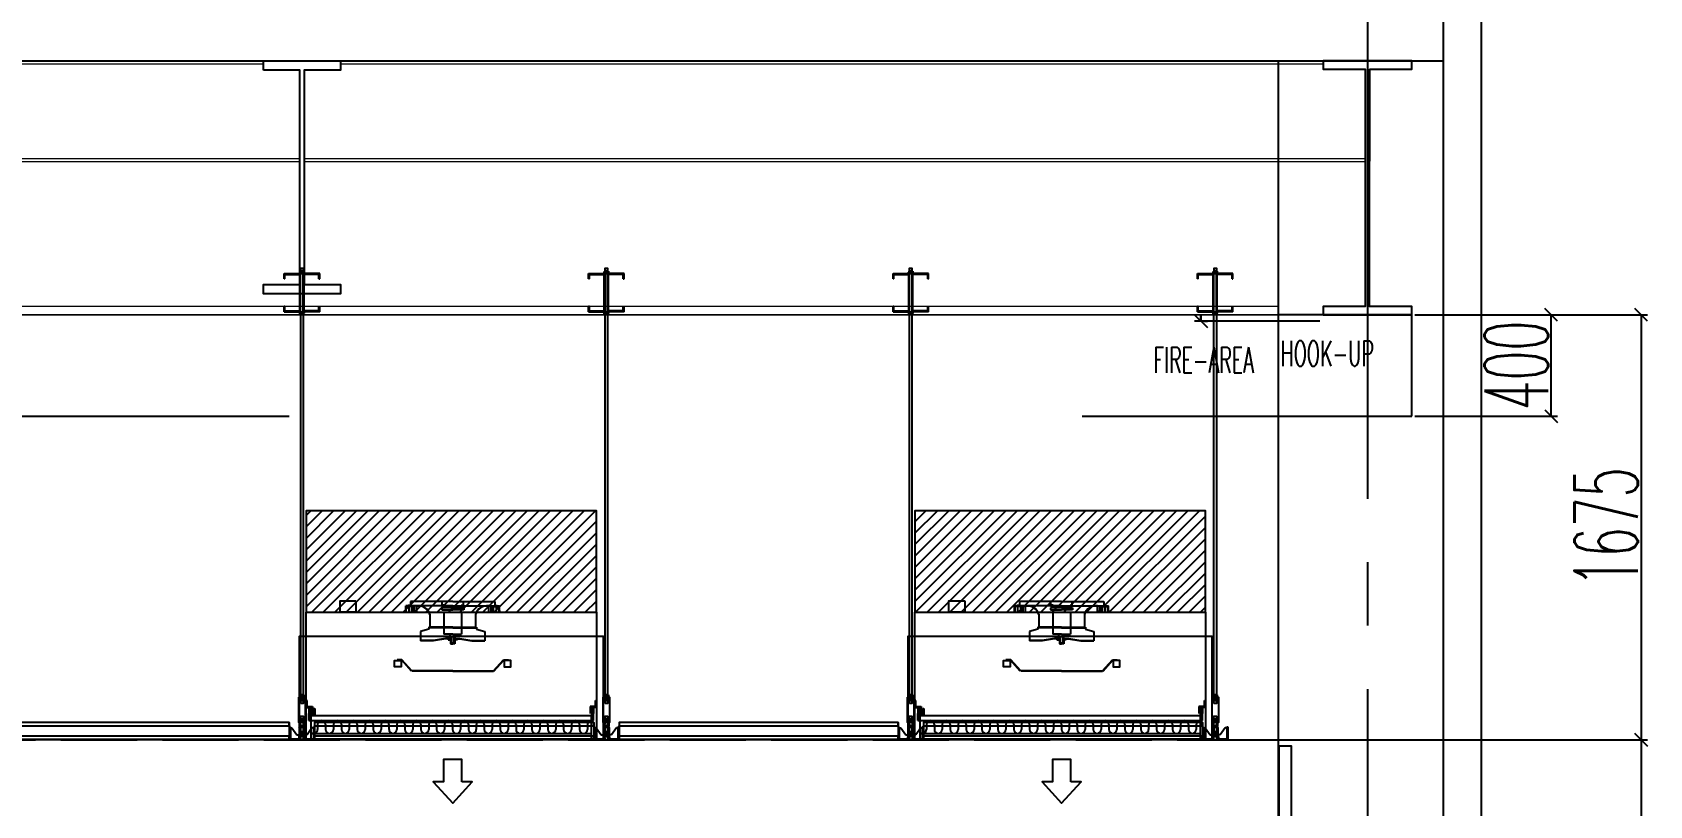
# Model space of a CAD drawing. Extents: x -18489 to 195597, y -1599 to 112111.
# Drawn here: x 22994 to 23631, y 27060 to 27365 of the extents above; entities that cross this region are included whole.
import ezdxf
from ezdxf.enums import TextEntityAlignment as Align
from ezdxf.xclip import XClip

# ---------------------------------------------------------------- set-up
doc = ezdxf.new("R2010")
doc.units = 0
doc.header["$LTSCALE"] = 100
doc.header["$XCLIPFRAME"] = 2
for name, pattern in [('188K-SM-07-F10-MECH-CR PIPE-Y2257103$0$AP7P1-SM-08-FNN-300-ARCH-A(6.5)-Y2242201$0$AP6B-SM-08-FNN-300-1.5-ARCH(管橋)-Y2221203$0$14P7-Xfa-Sec-D$0$HIDDEN2', [0.1875, 0.125, -0.0625]), ('188K-SM-07-F10-MECH-CR PIPE-Y2257103$0$X-S-FAB_SL ALL$0$COL-CEN-LIN', [3.25, 2.5, -0.25, 0.25, -0.25]), ('188K-SM-07-F10-MECH-CR PIPE-Y2257103$0$X-S-FAB_SL ALL$0$HIDDEN', [0.4, 0.3, -0.1]), ('188K-SM-07-F10-MECH-CR PIPE-Y2257103$0$X-S-FAB_SL ALL$0$Wipeout_Contour', [1, 0, -1])]:
    doc.linetypes.add(name, pattern=pattern)
for name, color, linetype in [('188K-SM-07-F10-MECH-CR PIPE-Y2257103$0$0-dim', 7, 'Continuous'), ('188K-SM-07-F10-MECH-CR PIPE-Y2257103$0$0-FFU', 150, 'Continuous'), ('188K-SM-07-F10-MECH-CR PIPE-Y2257103$0$0-FIRE', 1, 'Continuous'), ('188K-SM-07-F10-MECH-CR PIPE-Y2257103$0$AP7P1-SM-08-FNN-300-ARCH-A(6.5)-Y2242201$0$AP6B-SM-07-F45-ARCH-CBracing-Y2221203$0$AP6B-SM-08-FNN-320-8-ARCH-Y2221203$0$K-0-Ceil-Hand', 2, 'Continuous'), ('188K-SM-07-F10-MECH-CR PIPE-Y2257103$0$AP7P1-SM-08-FNN-300-ARCH-A(6.5)-Y2242201$0$AP6B-SM-07-F45-ARCH-CBracing-Y2221203$0$AP6B-SM-08-FNN-320-8-ARCH-Y2221203$0$K-A-SEC-150x65x20', 3, 'Continuous'), ('188K-SM-07-F10-MECH-CR PIPE-Y2257103$0$AP7P1-SM-08-FNN-300-ARCH-A(6.5)-Y2242201$0$K-0-Ceiling Grid', 1, 'Continuous'), ('188K-SM-07-F10-MECH-CR PIPE-Y2257103$0$H-TXT', 7, 'Continuous'), ('188K-SM-07-F10-MECH-CR PIPE-Y2257103$0$K-RF', 1, 'Continuous'), ('188K-SM-07-F10-MECH-CR PIPE-Y2257103$0$X-S-FAB_SL ALL$0$ASP_1', 1, 'Continuous'), ('188K-SM-07-F10-MECH-CR PIPE-Y2257103$0$X-S-FAB_SL ALL$0$ASP_3', 3, 'Continuous'), ('188K-SM-07-F10-MECH-CR PIPE-Y2257103$0$X-S-FAB_SL ALL$0$ASP_8', 8, 'Continuous'), ('188K-SM-07-F10-MECH-CR PIPE-Y2257103$0$X-S-FAB_SL ALL$0$BEAM-S', 2, 'Continuous'), ('188K-SM-07-F10-MECH-CR PIPE-Y2257103$0$X-S-FAB_SL ALL$0$CCL', 15, '188K-SM-07-F10-MECH-CR PIPE-Y2257103$0$X-S-FAB_SL ALL$0$COL-CEN-LIN'), ('188K-SM-07-F10-MECH-CR PIPE-Y2257103$0$X-S-FAB_SL ALL$0$Hattch', 7, 'Continuous'), ('188K-SM-07-F10-MECH-CR PIPE-Y2257103$0$X-S-FAB_SL ALL$0$HID(UP)', 5, '188K-SM-07-F10-MECH-CR PIPE-Y2257103$0$X-S-FAB_SL ALL$0$HIDDEN'), ('188K-SM-07-F10-MECH-CR PIPE-Y2257103$0$X-S-FAB_SL ALL$0$S-BEAM', 7, 'Continuous')]:
    doc.layers.add(name, color=color, linetype=linetype)
doc.styles.add('188K-SM-07-F10-MECH-CR PIPE-Y2257103$0$SPG', font='txt.shx', dxfattribs={"width": 0.55, "bigfont": '@chineset.shx'})
doc.dimstyles.new('188K-SM-07-F10-MECH-CR PIPE-Y2257103$0$DIMx5', dxfattribs={"dimscale": 5, "dimtxt": 5, "dimasz": 1, "dimexe": 0.5, "dimexo": 0.25, "dimgap": 0.25, "dimtad": 1, "dimdec": 1, "dimlfac": 10, "dimtxsty": '188K-SM-07-F10-MECH-CR PIPE-Y2257103$0$SPG', "dimblk": '188K-SM-07-F10-MECH-CR PIPE-Y2257103$0$_OBLIQUE', "dimcen": 2.5, "dimadec": 0, "dimazin": 0, "dimtfac": 1, "dimtdec": 1, "dimtmove": 0, "dimatfit": 3, "dimldrblk": '188K-SM-07-F10-MECH-CR PIPE-Y2257103$0$_OBLIQUE', "dimfxl": 1, "dimarcsym": 0})

# ---------------------------------------------------------------- blocks, each defined once
blk = doc.blocks.new('188K-SM-07-F10-MECH-CR PIPE-Y2257103$0$_OBLIQUE')
at = {"color": 0, "linetype": 'ByBlock', "lineweight": -2}
blk.add_line((-0.5, -0.5), (0.5, 0.5), dxfattribs=at)
blk = doc.blocks.new('*D2093')
at = {"layer": '188K-SM-07-F10-MECH-CR PIPE-Y2257103$0$0-dim', "color": 0, "lineweight": -2, "transparency": 16777216}
for p, q in [((23454.4, 27250.79), (23454.4, 27350.79)), ((23455.65, 27350.79), (23456.9, 27350.79)), ((23455.65, 27250.79), (23456.9, 27250.79))]:
    blk.add_line(p, q, dxfattribs=at)
at = {"layer": 'DefPoints', "color": 0, "transparency": 16777216}
for p in [(23454.4, 27350.79), (23454.4, 27350.79), (23454.4, 27250.79)]:
    blk.add_point(p, dxfattribs=at)
at = {"layer": '188K-SM-07-F10-MECH-CR PIPE-Y2257103$0$0-dim', "color": 0, "lineweight": -2, "transparency": 16777216, "xscale": 5, "yscale": 5, "zscale": 5}
for p, rotation in [((23454.4, 27350.79), 90), ((23454.4, 27250.79), 270)]:
    blk.add_blockref('188K-SM-07-F10-MECH-CR PIPE-Y2257103$0$_OBLIQUE', p, dxfattribs=dict(at, rotation=rotation))
at = {"layer": '188K-SM-07-F10-MECH-CR PIPE-Y2257103$0$0-dim', "color": 0, "transparency": 16777216, "insert": (23440.65, 27300.79), "char_height": 25, "attachment_point": 5, "rotation": 90, "style": '188K-SM-07-F10-MECH-CR PIPE-Y2257103$0$SPG'}
blk.add_mtext('1000', dxfattribs=at)
blk = doc.blocks.new('*D2094')
at = {"layer": '188K-SM-07-F10-MECH-CR PIPE-Y2257103$0$0-dim', "color": 0, "lineweight": -2, "transparency": 16777216}
for p, q in [((23454.4, 27350.79), (23454.4, 27250.79)), ((23455.65, 27350.79), (23456.9, 27350.79)), ((23501.25, 27250.79), (23451.9, 27250.79))]:
    blk.add_line(p, q, dxfattribs=at)
at = {"layer": 'DefPoints', "color": 0, "transparency": 16777216}
for p in [(23454.4, 27350.79), (23454.4, 27250.79), (23502.5, 27250.79)]:
    blk.add_point(p, dxfattribs=at)
at = {"layer": '188K-SM-07-F10-MECH-CR PIPE-Y2257103$0$0-dim', "color": 0, "lineweight": -2, "transparency": 16777216, "xscale": 5, "yscale": 5, "zscale": 5}
for p, rotation in [((23454.4, 27350.79), 90), ((23454.4, 27250.79), 270)]:
    blk.add_blockref('188K-SM-07-F10-MECH-CR PIPE-Y2257103$0$_OBLIQUE', p, dxfattribs=dict(at, rotation=rotation))
at = {"layer": '188K-SM-07-F10-MECH-CR PIPE-Y2257103$0$0-dim', "color": 0, "transparency": 16777216, "insert": (23440.65, 27300.79), "char_height": 25, "attachment_point": 5, "rotation": 90, "style": '188K-SM-07-F10-MECH-CR PIPE-Y2257103$0$SPG'}
blk.add_mtext('1000', dxfattribs=at)
blk = doc.blocks.new('*D2086')
at = {"color": 0, "lineweight": -2, "transparency": 16777216}
for p, q in [((23538.75, 27253.29), (23630.36, 27253.29)), ((23627.86, 27253.29), (23627.86, 27085.79)), ((23466.25, 27085.79), (23630.36, 27085.79))]:
    blk.add_line(p, q, dxfattribs=at)
at = {"layer": 'DefPoints', "color": 0, "transparency": 16777216}
for p in [(23537.5, 27253.29), (23465, 27085.79), (23627.86, 27085.79)]:
    blk.add_point(p, dxfattribs=at)
at = {"color": 0, "lineweight": -2, "transparency": 16777216, "xscale": 5, "yscale": 5, "zscale": 5}
for p, rotation in [((23627.86, 27253.29), 90), ((23627.86, 27085.79), 270)]:
    blk.add_blockref('188K-SM-07-F10-MECH-CR PIPE-Y2257103$0$_OBLIQUE', p, dxfattribs=dict(at, rotation=rotation))
at = {"color": 0, "transparency": 16777216, "insert": (23614.11, 27169.54), "char_height": 25, "attachment_point": 5, "rotation": 90, "style": '188K-SM-07-F10-MECH-CR PIPE-Y2257103$0$SPG'}
blk.add_mtext('1675', dxfattribs=at)
blk = doc.blocks.new('*D2087')
at = {"color": 0, "lineweight": -2, "transparency": 16777216}
for p, q in [((23466.25, 27085.79), (23630.36, 27085.79)), ((23627.86, 27085.79), (23627.86, 26665.79)), ((23551.25, 26665.79), (23630.36, 26665.79))]:
    blk.add_line(p, q, dxfattribs=at)
at = {"layer": 'DefPoints', "color": 0, "transparency": 16777216}
for p in [(23465, 27085.79), (23550, 26665.79), (23627.86, 26665.79)]:
    blk.add_point(p, dxfattribs=at)
at = {"color": 0, "lineweight": -2, "transparency": 16777216, "xscale": 5, "yscale": 5, "zscale": 5}
for p, rotation in [((23627.86, 27085.79), 90), ((23627.86, 26665.79), 270)]:
    blk.add_blockref('188K-SM-07-F10-MECH-CR PIPE-Y2257103$0$_OBLIQUE', p, dxfattribs=dict(at, rotation=rotation))
at = {"color": 0, "transparency": 16777216, "insert": (23614.11, 26875.79), "char_height": 25, "attachment_point": 5, "rotation": 90, "style": '188K-SM-07-F10-MECH-CR PIPE-Y2257103$0$SPG'}
blk.add_mtext('4200', dxfattribs=at)
blk = doc.blocks.new('188K-SM-07-F10-MECH-CR PIPE-Y2257103$0$X-S-FAB_SL ALL$0$A$C2e9ab586')
at = {"color": 254, "linetype": '188K-SM-07-F10-MECH-CR PIPE-Y2257103$0$X-S-FAB_SL ALL$0$Wipeout_Contour', "lineweight": 0, "ltscale": 186077.888679}
blk.add_wipeout([(-5408.89, 1307.5), (-5408.89, 1306.4), (-5021.54, 1306.4), (-5021.54, 1307.5)], dxfattribs=at).dxf.layer = '188K-SM-07-F10-MECH-CR PIPE-Y2257103$0$X-S-FAB_SL ALL$0$Hattch'
at = {"color": 254, "linetype": '188K-SM-07-F10-MECH-CR PIPE-Y2257103$0$X-S-FAB_SL ALL$0$Wipeout_Contour', "lineweight": 0, "ltscale": 187728.304878}
blk.add_wipeout([(-4991.24, 1307.5), (-4991.24, 1306.4), (-4603.89, 1306.4), (-4603.89, 1307.5)], dxfattribs=at).dxf.layer = '188K-SM-07-F10-MECH-CR PIPE-Y2257103$0$X-S-FAB_SL ALL$0$Hattch'
at = {"color": 254, "linetype": '188K-SM-07-F10-MECH-CR PIPE-Y2257103$0$X-S-FAB_SL ALL$0$Wipeout_Contour', "lineweight": 0, "ltscale": 189397.653863}
blk.add_wipeout([(-4568.89, 1307.5), (-4568.89, 1306.4), (-4181.54, 1306.4), (-4181.54, 1307.5)], dxfattribs=at).dxf.layer = '188K-SM-07-F10-MECH-CR PIPE-Y2257103$0$X-S-FAB_SL ALL$0$Hattch'
at = {"color": 254, "linetype": '188K-SM-07-F10-MECH-CR PIPE-Y2257103$0$X-S-FAB_SL ALL$0$Wipeout_Contour', "lineweight": 0, "ltscale": 186964.226432}
blk.add_wipeout([(-4621.39, 1210.7), (-5391.39, 1210.7), (-5391.39, 1207.5), (-4621.39, 1207.5)], dxfattribs=at).dxf.layer = '188K-SM-07-F10-MECH-CR PIPE-Y2257103$0$X-S-FAB_SL ALL$0$Hattch'
at = {"layer": '188K-SM-07-F10-MECH-CR PIPE-Y2257103$0$X-S-FAB_SL ALL$0$S-BEAM', "color": 8, "lineweight": 0}
blk.add_line((-4621.39, 1207.5), (-5391.39, 1207.5), dxfattribs=at)
at = {"color": 254, "linetype": '188K-SM-07-F10-MECH-CR PIPE-Y2257103$0$X-S-FAB_SL ALL$0$Wipeout_Contour', "lineweight": 0, "ltscale": 560846.727337}
blk.add_wipeout([(-5391.39, 1210.7), (-4621.39, 1210.7), (-4621.39, 1267.9), (-5005.44, 1267.9), (-5005.44, 1219.4), (-4991.24, 1219.4), (-4991.24, 1215.7), (-5021.54, 1215.7), (-5021.54, 1219.4), (-5007.34, 1219.4), (-5007.34, 1267.9), (-5391.39, 1267.9)], dxfattribs=at).dxf.layer = '188K-SM-07-F10-MECH-CR PIPE-Y2257103$0$X-S-FAB_SL ALL$0$Hattch'
at = {"layer": '188K-SM-07-F10-MECH-CR PIPE-Y2257103$0$X-S-FAB_SL ALL$0$S-BEAM', "color": 8, "lineweight": 0}
blk.add_line((-4621.39, 1210.7), (-5391.39, 1210.7), dxfattribs=at)
at = {"color": 254, "linetype": '188K-SM-07-F10-MECH-CR PIPE-Y2257103$0$X-S-FAB_SL ALL$0$Wipeout_Contour', "lineweight": 0, "ltscale": 372164.678203}
blk.add_wipeout([(-5408.89, 1304.3), (-5425.44, 1304.3), (-5425.44, 1269), (-5007.34, 1269), (-5007.34, 1303.8), (-5021.54, 1303.8), (-5021.54, 1306.4), (-5408.89, 1306.4)], dxfattribs=at).dxf.layer = '188K-SM-07-F10-MECH-CR PIPE-Y2257103$0$X-S-FAB_SL ALL$0$Hattch'
at = {"layer": '188K-SM-07-F10-MECH-CR PIPE-Y2257103$0$X-S-FAB_SL ALL$0$S-BEAM', "color": 8, "lineweight": 0}
blk.add_line((-5408.89, 1306.4), (-5021.54, 1306.4), dxfattribs=at)
at = {"color": 254, "linetype": '188K-SM-07-F10-MECH-CR PIPE-Y2257103$0$X-S-FAB_SL ALL$0$Wipeout_Contour', "lineweight": 0, "ltscale": 375474.700695}
blk.add_wipeout([(-5005.44, 1269), (-4587.34, 1269), (-4587.34, 1304.3), (-4603.89, 1304.3), (-4603.89, 1306.4), (-4991.24, 1306.4), (-4991.24, 1303.8), (-5005.44, 1303.8)], dxfattribs=at).dxf.layer = '188K-SM-07-F10-MECH-CR PIPE-Y2257103$0$X-S-FAB_SL ALL$0$Hattch'
at = {"layer": '188K-SM-07-F10-MECH-CR PIPE-Y2257103$0$X-S-FAB_SL ALL$0$S-BEAM', "color": 8, "lineweight": 0}
blk.add_line((-4991.24, 1306.4), (-4603.89, 1306.4), dxfattribs=at)
at = {"color": 254, "linetype": '188K-SM-07-F10-MECH-CR PIPE-Y2257103$0$X-S-FAB_SL ALL$0$Wipeout_Contour', "lineweight": 0, "ltscale": 378803.968817}
blk.add_wipeout([(-4585.44, 1304.3), (-4585.44, 1269), (-4167.34, 1269), (-4167.34, 1303.8), (-4181.54, 1303.8), (-4181.54, 1306.4), (-4568.89, 1306.4), (-4568.89, 1304.3)], dxfattribs=at).dxf.layer = '188K-SM-07-F10-MECH-CR PIPE-Y2257103$0$X-S-FAB_SL ALL$0$Hattch'
at = {"color": 254, "linetype": '188K-SM-07-F10-MECH-CR PIPE-Y2257103$0$X-S-FAB_SL ALL$0$Wipeout_Contour', "lineweight": 0, "ltscale": 186097.287034}
blk.add_wipeout([(-5007.34, 1269), (-5425.44, 1269), (-5425.44, 1267.9), (-5007.34, 1267.9)], dxfattribs=at).dxf.layer = '188K-SM-07-F10-MECH-CR PIPE-Y2257103$0$X-S-FAB_SL ALL$0$Hattch'
at = {"color": 254, "linetype": '188K-SM-07-F10-MECH-CR PIPE-Y2257103$0$X-S-FAB_SL ALL$0$Wipeout_Contour', "lineweight": 0, "ltscale": 187756.777039}
blk.add_wipeout([(-5005.44, 1267.9), (-4587.34, 1267.9), (-4587.34, 1269), (-5005.44, 1269)], dxfattribs=at).dxf.layer = '188K-SM-07-F10-MECH-CR PIPE-Y2257103$0$X-S-FAB_SL ALL$0$Hattch'
at = {"layer": '188K-SM-07-F10-MECH-CR PIPE-Y2257103$0$X-S-FAB_SL ALL$0$S-BEAM', "color": 8, "lineweight": 0}
for p, q in [((-5425.44, 1269), (-5007.34, 1269)), ((-5425.44, 1267.9), (-5007.34, 1267.9))]:
    blk.add_line(p, q, dxfattribs=at)
at = {"color": 254, "linetype": '188K-SM-07-F10-MECH-CR PIPE-Y2257103$0$X-S-FAB_SL ALL$0$Wipeout_Contour', "lineweight": 0, "ltscale": 189416.62868}
blk.add_wipeout([(-4585.44, 1267.9), (-4167.34, 1267.9), (-4167.34, 1269), (-4585.44, 1269)], dxfattribs=at).dxf.layer = '188K-SM-07-F10-MECH-CR PIPE-Y2257103$0$X-S-FAB_SL ALL$0$Hattch'
at = {"layer": '188K-SM-07-F10-MECH-CR PIPE-Y2257103$0$X-S-FAB_SL ALL$0$S-BEAM', "color": 8, "lineweight": 0}
for p, q in [((-5005.44, 1269), (-4587.34, 1269)), ((-5005.44, 1267.9), (-4587.34, 1267.9))]:
    blk.add_line(p, q, dxfattribs=at)
blk = doc.blocks.new('188K-SM-07-F10-MECH-CR PIPE-Y2257103$0$X-S-FAB_SL ALL$0$A$Ceb448ab1')
at = {"layer": '188K-SM-07-F10-MECH-CR PIPE-Y2257103$0$X-S-FAB_SL ALL$0$CCL'}
blk.add_line((23520, 3600), (23520, 0), dxfattribs=at)
blk = doc.blocks.new('188K-SM-07-F10-MECH-CR PIPE-Y2257103$0$X-S-FAB_SL ALL')
at = {"layer": '188K-SM-07-F10-MECH-CR PIPE-Y2257103$0$X-S-FAB_SL ALL$0$ASP_1'}
blk.add_blockref('188K-SM-07-F10-MECH-CR PIPE-Y2257103$0$X-S-FAB_SL ALL$0$A$C2e9ab586', (23632.864, -73288.977), dxfattribs=at)
blk.add_line((-2728.521, -71981.477), (19076.479, -71981.477), dxfattribs=at)
at = {"layer": '188K-SM-07-F10-MECH-CR PIPE-Y2257103$0$X-S-FAB_SL ALL$0$ASP_3'}
for p, q in [((19076.479, -72367.477), (19076.479, -71703.977)), ((19091.479, -72367.477), (19091.479, -71703.977))]:
    blk.add_line(p, q, dxfattribs=at)
at = {"layer": '188K-SM-07-F10-MECH-CR PIPE-Y2257103$0$X-S-FAB_SL ALL$0$ASP_8'}
blk.add_line((19011.479, -72848.977), (19011.479, -71981.477), dxfattribs=at)
at = {"layer": '188K-SM-07-F10-MECH-CR PIPE-Y2257103$0$X-S-FAB_SL ALL$0$BEAM-S'}
for points in [[(18611.329, -71985.177), (18611.329, -71981.477), (18641.629, -71981.477), (18641.629, -71985.177), (18627.329, -71985.177), (18627.329, -72069.577), (18641.629, -72069.577), (18641.629, -72073.277), (18611.329, -72073.277), (18611.329, -72069.577), (18625.629, -72069.577), (18625.629, -71985.177)], [(19047.329, -71984.677), (19063.979, -71984.677), (19063.979, -71981.477), (19028.979, -71981.477), (19028.979, -71984.677), (19045.629, -71984.677), (19045.629, -72078.277), (19028.979, -72078.277), (19028.979, -72081.477), (19063.979, -72081.477), (19063.979, -72078.277), (19047.329, -72078.277)]]:
    blk.add_lwpolyline(points, close=True, dxfattribs=at)
at = {"layer": '188K-SM-07-F10-MECH-CR PIPE-Y2257103$0$X-S-FAB_SL ALL$0$HID(UP)', "linetype": '188K-SM-07-F10-MECH-CR PIPE-Y2257103$0$X-S-FAB_SL ALL$0$HIDDEN'}
blk.add_line((-2628.521, -72248.977), (19076.479, -72248.977), dxfattribs=at)
at = {"layer": '188K-SM-07-F10-MECH-CR PIPE-Y2257103$0$X-S-FAB_SL ALL$0$CCL'}
blk.add_blockref('188K-SM-07-F10-MECH-CR PIPE-Y2257103$0$X-S-FAB_SL ALL$0$A$Ceb448ab1', (-4473.521, -73553.977), dxfattribs=at)
blk = doc.blocks.new('188K-SM-07-F10-MECH-CR PIPE-Y2257103$0$AP6A-SM-08-FNN-320-A(5)-ARCH-L201201$0$HFFU-22')
at = {"layer": '188K-SM-07-F10-MECH-CR PIPE-Y2257103$0$0-FFU', "color": 8}
for p, q in [((420.8, 502.8), (420.8, 524.8)), ((605.8, 524.8), (420.8, 524.8)), ((422.8, 500.8), (422.8, 522.8)), ((444.8, 522.8), (422.8, 522.8)), ((439.6, 526), (430.6, 526)), ((430.6, 526), (430.6, 524.8)), ((433.8, 500.8), (433.8, 524.8)), ((439.6, 541.8), (439.6, 526)), ((605.8, 541.8), (439.6, 541.8)), ((444.8, 500.8), (444.8, 522.8)), ((446.8, 502.8), (446.8, 524.8)), ((454.8, 500.8), (454.8, 524.8)), ((463.8, 500.8), (463.8, 524.8)), ((605.8, 517), (562.6, 517)), ((562.6, 517), (562.6, 510)), ((563.6, 528), (563.6, 541.8)), ((572.6, 528), (563.6, 528)), ((572.6, 524.8), (572.6, 528)), ((605.8, 541.8), (772.1, 541.8)), ((605.8, 524.8), (790.8, 524.8)), ((605.8, 517), (649.1, 517)), ((639.1, 528), (648.1, 528)), ((639.1, 524.8), (639.1, 528)), ((648.1, 528), (648.1, 541.8)), ((649.1, 517), (649.1, 510)), ((747.8, 500.8), (747.8, 524.8)), ((756.8, 500.8), (756.8, 524.8)), ((764.8, 502.8), (764.8, 524.8)), ((766.8, 500.8), (766.8, 522.8)), ((766.8, 522.8), (788.8, 522.8)), ((772.1, 541.8), (772.1, 526)), ((772.1, 526), (781.1, 526)), ((777.8, 500.8), (777.8, 524.8)), ((781.1, 526), (781.1, 524.8)), ((788.8, 500.8), (788.8, 522.8)), ((790.8, 502.8), (790.8, 524.8)), ((416.8, 500.8), (416.8, 502.8)), ((416.8, 502.8), (420.8, 502.8)), ((450.8, 502.8), (446.8, 502.8)), ((450.8, 500.8), (450.8, 502.8)), ((515.8, 492.2), (515.8, 438.8)), ((562.6, 510), (605.8, 510)), ((649.1, 510), (605.8, 510)), ((695.8, 492.2), (695.8, 438.8)), ((760.8, 500.8), (760.8, 502.8)), ((760.8, 502.8), (764.8, 502.8)), ((794.8, 502.8), (790.8, 502.8)), ((794.8, 500.8), (794.8, 502.8)), ((511.8, 432.8), (478.8, 423.8)), ((511.8, 440.8), (511.8, 432.8)), ((605.8, 440.8), (511.8, 440.8)), ((605.8, 438.8), (515.8, 438.8)), ((605.8, 440.8), (699.8, 440.8)), ((605.8, 438.8), (695.8, 438.8)), ((699.8, 440.8), (699.8, 432.8)), ((699.8, 432.8), (732.8, 423.8))]:
    blk.add_line(p, q, dxfattribs=at)
at = {"layer": '188K-SM-07-F10-MECH-CR PIPE-Y2257103$0$0-FFU'}
for p, q in [((570.8, 500.8), (570.8, 413.8)), ((640.8, 500.8), (640.8, 413.8)), ((478.8, 423.8), (478.8, 386.8)), ((529.8, 388.8), (478.8, 388.8)), ((529.8, 386.8), (478.8, 386.8)), ((577.8, 396.8), (529.8, 388.8)), ((578.2, 394.8), (530.2, 386.8)), ((605.8, 413.8), (570.8, 413.8)), ((600.8, 396.8), (577.8, 396.8)), ((600.8, 394.8), (577.8, 394.8)), ((587.6, 394.8), (587.6, 391)), ((587.6, 391), (597.6, 391)), ((593.8, 413.8), (593.8, 404.8)), ((605.8, 404.8), (593.8, 404.8)), ((597.6, 391), (597.6, 376)), ((600.8, 404.8), (600.8, 378)), ((605.8, 413.8), (640.8, 413.8)), ((605.8, 404.8), (617.8, 404.8)), ((610.8, 404.8), (610.8, 378)), ((610.8, 396.8), (633.8, 396.8)), ((610.8, 394.8), (633.8, 394.8)), ((624.1, 391), (614.1, 391)), ((614.1, 391), (614.1, 376)), ((617.8, 413.8), (617.8, 404.8)), ((624.1, 394.8), (624.1, 391)), ((633.5, 394.8), (681.5, 386.8)), ((633.8, 396.8), (681.8, 388.8)), ((681.8, 388.8), (732.8, 388.8)), ((681.8, 386.8), (732.8, 386.8)), ((732.8, 423.8), (732.8, 386.8)), ((597.6, 378), (605.8, 378)), ((597.6, 376), (605.8, 376)), ((614.1, 378), (605.8, 378)), ((614.1, 376), (605.8, 376)), ((405.6, 312.7), (386.6, 312.7)), ((404.7, 310.7), (386.6, 310.7)), ((443.1, 268.3), (404.7, 310.7)), ((444.6, 269.7), (405.6, 312.7)), ((605.8, 269.7), (444.6, 269.7)), ((605.8, 267.7), (444.6, 267.7)), ((605.8, 269.7), (767.1, 269.7)), ((605.8, 267.7), (767.1, 267.7)), ((767.1, 269.7), (806.1, 312.7)), ((768.5, 268.3), (806.9, 310.7)), ((806.1, 312.7), (825.1, 312.7)), ((806.9, 310.7), (825.1, 310.7)), ((27.5, 151.7), (27.5, 124.3)), ((31.4, 151.7), (27.5, 151.7)), ((31.4, 128.2), (31.4, 151.7)), ((31.4, 128.2), (52.8, 128.2)), ((52.8, 128.2), (52.8, 100.8)), ((1168.6, 128.2), (1147.2, 128.2)), ((1147.2, 128.2), (1147.2, 100.8)), ((1168.6, 151.7), (1172.5, 151.7)), ((1168.6, 128.2), (1168.6, 151.7)), ((1172.5, 151.7), (1172.5, 124.3)), ((27.5, 124.3), (48.8, 124.3)), ((39.1, 120.4), (43, 120.4)), ((39.1, 120.4), (39.1, 100.8)), ((39.1, 73.4), (39.1, 100.8)), ((39.1, 73.4), (43, 73.4)), ((43, 120.4), (43, 100.8)), ((43, 116.5), (48.8, 116.5)), ((43, 100.8), (58.6, 100.8)), ((43, 73.4), (43, 96.9)), ((43, 96.9), (62.5, 96.9)), ((47.1, 93), (1152.9, 93)), ((47.1, 93), (47.1, 0)), ((47.1, 73), (1152.9, 73)), ((48.8, 124.3), (48.8, 100.8)), ((52.8, 116.5), (58.6, 116.5)), ((58.6, 120.4), (58.6, 100.8)), ((58.6, 120.4), (62.5, 120.4)), ((62.5, 120.4), (62.5, 96.9)), ((1147.2, 116.5), (1156.4, 116.5)), ((1172.5, 124.3), (1151.2, 124.3)), ((1151.2, 124.3), (1151.2, 100.8)), ((1157, 116.5), (1151.2, 116.5)), ((1156.4, 120.4), (1152.5, 120.4)), ((1152.5, 120.4), (1152.5, 96.9)), ((1157, 96.9), (1152.5, 96.9)), ((1152.9, 0), (1152.9, 93)), ((1156.4, 120.4), (1156.4, 100.8)), ((1157, 100.8), (1156.4, 100.8)), ((1160.9, 120.4), (1157, 120.4)), ((1157, 120.4), (1157, 100.8)), ((1157, 73.4), (1157, 96.9)), ((1160.9, 73.4), (1157, 73.4)), ((1160.9, 120.4), (1160.9, 100.8)), ((1160.9, 73.4), (1160.9, 100.8)), ((47.1, 22.3), (1152.9, 22.3)), ((73, 57.4), (73, 38.4)), ((104.3, 57.4), (104.3, 38.4)), ((135.6, 57.4), (135.6, 38.4)), ((166.9, 57.4), (166.9, 38.4)), ((198.2, 57.4), (198.2, 38.4)), ((229.5, 57.4), (229.5, 38.4)), ((260.7, 57.4), (260.7, 38.4)), ((292, 57.4), (292, 38.4)), ((323.3, 57.4), (323.3, 38.4)), ((354.6, 57.4), (354.6, 38.4)), ((385.9, 57.4), (385.9, 38.4)), ((417.2, 57.4), (417.2, 38.4)), ((448.5, 57.4), (448.5, 38.4)), ((479.8, 57.4), (479.8, 38.4)), ((511.1, 57.4), (511.1, 38.4)), ((542.4, 57.4), (542.4, 38.4)), ((573.7, 57.4), (573.7, 38.4)), ((604.9, 57.4), (604.9, 38.4)), ((636.2, 57.4), (636.2, 38.4)), ((667.5, 57.4), (667.5, 38.4)), ((698.8, 57.4), (698.8, 38.4)), ((730.1, 57.4), (730.1, 38.4)), ((761.4, 57.4), (761.4, 38.4)), ((792.7, 57.4), (792.7, 38.4)), ((824, 57.4), (824, 38.4)), ((855.3, 57.4), (855.3, 38.4)), ((886.6, 57.4), (886.6, 38.4)), ((917.9, 57.4), (917.9, 38.4)), ((949.1, 57.4), (949.1, 38.4)), ((980.4, 57.4), (980.4, 38.4)), ((1011.7, 57.4), (1011.7, 38.4)), ((1043, 57.4), (1043, 38.4)), ((1074.3, 57.4), (1074.3, 38.4)), ((1105.6, 57.4), (1105.6, 38.4)), ((1136.9, 57.4), (1136.9, 38.4))]:
    blk.add_line(p, q, dxfattribs=at)
at = {"layer": '188K-SM-07-F10-MECH-CR PIPE-Y2257103$0$0-FFU', "color": 8}
blk.add_lwpolyline([(224.4, 544.8), (224.4, 499.8), (161.6, 499.8), (161.6, 544.8)], close=True, dxfattribs=at)
at = {"layer": '188K-SM-07-F10-MECH-CR PIPE-Y2257103$0$0-FFU'}
for points in [[(27.5, 500), (1172.5, 500), (1172.5, 0), (27.5, 0)], [(402.6, 309.7), (402.6, 284.7), (376.6, 284.7), (376.6, 309.7)], [(809.1, 309.7), (809.1, 284.7), (835.1, 284.7), (835.1, 309.7)]]:
    blk.add_lwpolyline(points, close=True, dxfattribs=at)
at = {"layer": '188K-SM-07-F10-MECH-CR PIPE-Y2257103$0$0-FFU', "flags": 128}
blk.add_lwpolyline([(641.8, -167.5), (641.8, -80.6), (569.9, -80.6), (569.9, -167.5), (529.2, -167.5), (605.8, -252), (682.5, -167.5)], close=True, dxfattribs=at)
at = {"layer": '188K-SM-07-F10-MECH-CR PIPE-Y2257103$0$0-FFU', "color": 8}
for centre, start, end in [((471.5, 479.2), 16.43455, 99.54285), ((471.5, 478.2), 16.43455, 99.54285), ((740.2, 479.2), 80.45715, 163.56545), ((740.2, 478.2), 80.45715, 163.56545)]:
    blk.add_arc(centre, 46.2, start, end, dxfattribs=at)
at = {"layer": '188K-SM-07-F10-MECH-CR PIPE-Y2257103$0$0-FFU'}
for centre, start, end in [((88.6, 57.4), 0, 180), ((151.2, 57.4), 0, 180), ((213.8, 57.4), 0, 180), ((276.4, 57.4), 0, 180), ((339, 57.4), 0, 180), ((401.6, 57.4), 0, 180), ((464.1, 57.4), 0, 180), ((526.7, 57.4), 0, 180), ((589.3, 57.4), 0, 180), ((651.9, 57.4), 0, 180), ((714.5, 57.4), 0, 180), ((777, 57.4), 0, 180), ((839.6, 57.4), 0, 180), ((902.2, 57.4), 0, 180), ((964.8, 57.4), 0, 180), ((1027.4, 57.4), 0, 180), ((1090, 57.4), 0, 180), ((1152.5, 57.4), 88.50258, 180), ((57.4, 38.4), 228.85015, 0), ((119.9, 38.4), 180, 0), ((182.5, 38.4), 180, 0), ((245.1, 38.4), 180, 0), ((307.7, 38.4), 180, 0), ((370.3, 38.4), 180, 0), ((432.8, 38.4), 180, 0), ((495.4, 38.4), 180, 0), ((558, 38.4), 180, 0), ((620.6, 38.4), 180, 0), ((683.2, 38.4), 180, 0), ((745.8, 38.4), 180, 0), ((808.3, 38.4), 180, 0), ((870.9, 38.4), 180, 0), ((933.5, 38.4), 180, 0), ((996.1, 38.4), 180, 0), ((1058.7, 38.4), 180, 0), ((1121.2, 38.4), 180, 0)]:
    blk.add_arc(centre, 15.6, start, end, dxfattribs=at)
at = {"layer": 'DefPoints'}
blk.add_lwpolyline([(0, 0), (1200, 0), (1200, 405), (0, 405)], close=True, dxfattribs=at)
blk = doc.blocks.new('188K-SM-07-F10-MECH-CR PIPE-Y2257103$0$A$C5898b841')
h = blk.add_hatch()
h.set_pattern_fill('ANSI31', color=256)
h.paths.add_polyline_path([(-58.39, 50), (56.11, 50), (56.11, 90), (-58.39, 90)])
blk.add_lwpolyline([(-58.39, 50), (56.11, 50), (56.11, 90), (-58.39, 90)], close=True)
at = {"layer": '188K-SM-07-F10-MECH-CR PIPE-Y2257103$0$0-FFU', "xscale": 0.1, "yscale": 0.1, "zscale": 0.1}
blk.add_blockref('188K-SM-07-F10-MECH-CR PIPE-Y2257103$0$AP6A-SM-08-FNN-320-A(5)-ARCH-L201201$0$HFFU-22', (-61.14, 0), dxfattribs=at)
blk = doc.blocks.new('188K-SM-07-F10-MECH-CR PIPE-Y2257103$0$AP7P1-SM-08-FNN-300-ARCH-A(6.5)-Y2242201$0$Ceil-4T')
for p, q in [((0.45, 5.1), (0, 5.1)), ((0, 5.1), (0, 0)), ((2.2, 0.33), (0, 0.33)), ((0, 0.25), (2.2, 0.25)), ((2.2, 0), (0, 0)), ((0.45, 4.8), (0.45, 5.1)), ((0.45, 4.8), (0.45, 0.33)), ((0.45, 4.8), (1.05, 4.8)), ((0.6, 0.33), (2.2, 0.33)), ((1.05, 4.8), (3, 2.05)), ((3, 2.05), (3.95, 2.05)), ((3.95, 1.55), (3.75, 0.88)), ((3.75, 0.88), (3.95, 0.88)), ((3.75, 0.88), (3.75, 0.25)), ((3.95, 4.8), (3.95, 0.3)), ((3.95, 0.88), (3.95, 1.55)), ((3.95, 0.88), (3.95, 0.45)), ((4.3, 5.1), (4.25, 5.1)), ((5.75, 5.1), (5.7, 5.1)), ((6.05, 4.8), (6.05, 0.3)), ((7, 2.05), (6.05, 2.05)), ((6.05, 1.55), (6.25, 0.88)), ((6.05, 0.88), (6.05, 1.55)), ((6.25, 0.88), (6.05, 0.88)), ((6.05, 0.88), (6.05, 0.45)), ((6.25, 0.88), (6.25, 0.25)), ((8.95, 4.8), (7, 2.05)), ((7.8, 0.33), (10, 0.33)), ((10, 0.25), (7.8, 0.25)), ((10, 0), (7.8, 0)), ((9.55, 4.8), (8.95, 4.8)), ((9.55, 5.1), (10, 5.1)), ((9.55, 4.8), (9.55, 5.1)), ((9.55, 4.8), (9.55, 0.28)), ((10, 5.1), (10, 0))]:
    blk.add_line(p, q)
for points in [[(5.58, 0.1), (5.54, 0.1, -0.414214), (5.5, 0.14), (5.5, 0.58, -0.414214), (5.52, 0.6), (5.82, 0.6, 0.414214), (5.84, 0.62), (5.84, 1.2, 0.414214), (5.74, 1.3), (4.26, 1.3, 0.414214), (4.16, 1.2), (4.16, 0.62, 0.414214), (4.18, 0.6), (4.48, 0.6, -0.414214), (4.5, 0.58), (4.5, 0.14, -0.414214), (4.46, 0.1), (4.42, 0.1, 0.414214), (4.4, 0.08), (4.4, 0.04, -0.414214), (4.36, 0), (2.24, 0, -0.414214), (2.2, 0.04), (2.2, 0.25), (2.2, 0.28, -0.414214), (2.25, 0.33), (2.27, 0.33, -0.414214), (2.32, 0.28), (2.32, 0.27, 0.414214), (2.34, 0.25), (3.87, 0.25, 0.414214), (3.97, 0.35), (3.97, 1.48, -0.414214), (3.99, 1.5), (4.2, 1.5, 0.414214), (4.3, 1.6), (4.3, 5.4, 0.414214), (4.2, 5.5), (3.96, 5.5, -0.414214), (3.94, 5.52), (3.94, 6.76, -0.414214), (3.98, 6.8), (4.46, 6.8, -0.414214), (4.5, 6.76), (4.5, 6.42, -0.414214), (4.48, 6.4), (4.18, 6.4, 0.414214), (4.16, 6.38), (4.16, 5.8, 0.414214), (4.26, 5.7), (5.74, 5.7, 0.414214), (5.84, 5.8), (5.84, 6.38, 0.414214), (5.82, 6.4), (5.52, 6.4, -0.414214), (5.5, 6.42), (5.5, 6.76, -0.414214), (5.54, 6.8), (6.02, 6.8, -0.414214), (6.06, 6.76), (6.06, 5.52, -0.414214), (6.04, 5.5), (5.8, 5.5, 0.414214), (5.7, 5.4), (5.7, 1.6, 0.414214), (5.8, 1.5), (6.01, 1.5, -0.414214), (6.03, 1.48), (6.03, 0.35, 0.414214), (6.13, 0.25), (7.66, 0.25, 0.414214), (7.68, 0.27), (7.68, 0.28, -0.414214), (7.73, 0.33), (7.75, 0.33, -0.414214), (7.8, 0.28), (7.8, 0.25), (7.8, 0.04, -0.414214), (7.76, 0), (5.64, 0, -0.414214), (5.6, 0.04), (5.6, 0.08, 0.414214)], [(4.52, 5.5, 0.414214), (4.42, 5.4), (4.42, 5.2, 0.414214), (4.52, 5.1), (5.48, 5.1, 0.414214), (5.58, 5.2), (5.58, 5.4, 0.414214), (5.48, 5.5)], [(5.58, 3.24, -0.684718), (5.41, 3.17, 0.441058), (4.59, 3.17, -0.684718), (4.42, 3.24), (4.42, 4.38), (4.42, 4.8, -0.414214), (4.52, 4.9), (5.48, 4.9, -0.414214), (5.58, 4.8), (5.58, 4.38)], [(5, 1.5), (5.48, 1.5, 0.414214), (5.58, 1.6), (5.58, 2.36, 0.684718), (5.41, 2.43, -0.441058), (4.59, 2.43, 0.684718), (4.42, 2.36), (4.42, 1.6, 0.414214), (4.52, 1.5)]]:
    blk.add_lwpolyline(points, format="xyb", close=True)
blk.add_circle((5, 2.8), 0.375)
for centre, radius, start, end in [((3.75, 0.45), 0.2, 270, 0), ((4.25, 4.8), 0.3, 90, 180), ((5.75, 4.8), 0.3, 0, 90), ((6.25, 0.45), 0.2, 180, 270)]:
    blk.add_arc(centre, radius, start, end)
for p in [(2.2, 0), (2.2, 0), (2.2, 0), (2.2, 0), (2.2, 0), (2.2, 0), (2.2, 0), (2.2, 0), (2.2, 0), (2.2, 0), (2.2, 0), (2.2, 0), (2.2, 0), (2.2, 0), (2.2, 0), (2.2, 0), (2.2, 0), (3.95, 0.35), (3.97, 0.41), (4.16, 0.64), (4.54, 5.1), (4.56, 4.9), (4.58, 5.1), (5.84, 0.65), (5.85, 0.67), (6.03, 0.41), (6.05, 0.35), (7.8, 0)]:
    blk.add_point(p)
blk = doc.blocks.new('188K-SM-07-F10-MECH-CR PIPE-Y2257103$0$AP7P1-SM-08-FNN-300-ARCH-A(6.5)-Y2242201$0$AP6B-SM-07-F45-ARCH-CBracing-Y2221203$0$AP6B-SM-08-FNN-320-8-ARCH-Y2221203$0$Cap-3')
for p, q in [((-8, 2.8), (-11, 2)), ((-11, 2), (-11, 0)), ((-11, 2), (11, 2)), ((-11, 0), (11, 0)), ((-8, 9.2), (-8, 2.8)), ((0, 10), (-6, 10)), ((-4, 9.2), (-4, 2.8)), ((6, 10), (0, 10)), ((4, 2.8), (4, 9.2)), ((8, 9.2), (8, 2.8)), ((8, 2.8), (11, 2)), ((11, 2), (11, 0))]:
    blk.add_line(p, q)
for centre, radius, start, end in [((-6, 7.1), 2.9, 46.39718, 133.60282), ((-6, 4.9), 2.9, 226.39718, 313.60282), ((0, -0.4), 10.4, 67.38014, 112.61986), ((0, 12.4), 10.4, 247.38014, 292.61986), ((6, 7.1), 2.9, 46.39718, 133.60282), ((6, 4.9), 2.9, 226.39718, 313.60282)]:
    blk.add_arc(centre, radius, start, end)
blk = doc.blocks.new('188K-SM-07-F10-MECH-CR PIPE-Y2257103$0$AP7P1-SM-08-FNN-300-ARCH-A(6.5)-Y2242201$0$AP6B-SM-07-F45-ARCH-CBracing-Y2221203$0$AP6B-SM-08-FNN-320-8-ARCH-Y2221203$0$Sec-2LC150x65')
for p, q in [((2, 7), (0, 7)), ((0, 7, 0), (0, 0.5, 0)), ((2, 6.68), (0.32, 6.68)), ((0.32, 6.68, 0), (0.32, 0.82, 0)), ((15, 7), (13, 7)), ((14.68, 6.68), (13, 6.68)), ((14.68, 6.68, 0), (14.68, 0.82, 0)), ((15, 7, 0), (15, 0.5, 0)), ((15, 0.5), (0, 0.5)), ((14.68, 0.82), (0.32, 0.82)), ((15, -0.5), (0, -0.5)), ((0, -7, 0), (0, -0.5, 0)), ((14.68, -0.82), (0.32, -0.82)), ((0.32, -6.68, 0), (0.32, -0.82, 0)), ((14.68, -6.68, 0), (14.68, -0.82, 0)), ((15, -7, 0), (15, -0.5, 0)), ((2, -7), (0, -7)), ((2, -6.68), (0.32, -6.68)), ((14.68, -6.68), (13, -6.68)), ((15, -7), (13, -7))]:
    blk.add_line(p, q)
at = {"elevation": 0}
for points in [[(0, 7), (0, 0.5)], [(2, 6.68), (2, 7)], [(13, 6.68), (13, 7)], [(0, -7), (0, -0.5)], [(2, -6.68), (2, -7)], [(13, -6.68), (13, -7)]]:
    blk.add_lwpolyline(points, dxfattribs=at)
blk = doc.blocks.new('188K-SM-07-F10-MECH-CR PIPE-Y2257103$0$AP7P1-SM-08-FNN-300-ARCH-A(6.5)-Y2242201$0$cg-1')
blk.add_lwpolyline([(0, 68), (0, 0), (1100, 0), (1100, 2.8), (0, 2.8), (0, 15.2), (1100, 15.2), (1100, 55.7), (0, 55.7), (0, 68), (1100, 68), (1100, 0)])
blk = doc.blocks.new('188K-SM-07-F10-MECH-CR PIPE-Y2257103$0$A$C101bd692')
at = {"layer": '188K-SM-07-F10-MECH-CR PIPE-Y2257103$0$AP7P1-SM-08-FNN-300-ARCH-A(6.5)-Y2242201$0$AP6B-SM-07-F45-ARCH-CBracing-Y2221203$0$AP6B-SM-08-FNN-320-8-ARCH-Y2221203$0$K-0-Ceil-Hand', "elevation": 0}
blk.add_lwpolyline([(60.48, 187.2), (59.53, 187.2), (59.53, 188.4), (60.48, 188.4)], close=True, dxfattribs=at)
at = {"layer": '188K-SM-07-F10-MECH-CR PIPE-Y2257103$0$AP7P1-SM-08-FNN-300-ARCH-A(6.5)-Y2242201$0$AP6B-SM-07-F45-ARCH-CBracing-Y2221203$0$AP6B-SM-08-FNN-320-8-ARCH-Y2221203$0$K-0-Ceil-Hand'}
for points in [[(60.48, 171.2), (60.47, 20.3), (59.52, 20.3), (59.52, 171.2)], [(58.75, 19), (61.25, 19)], [(59.52, 16.8), (59.52, 18), (60.48, 18), (60.48, 16.8), (59.52, 16.8)], [(59.52, 18), (60.48, 18)], [(60.48, 16.8), (59.52, 16.8)], [(61.25, 9.6), (58.75, 9.6)]]:
    blk.add_lwpolyline(points, dxfattribs=at)
for points in [[(58.75, 19.3), (61.25, 19.3), (61.25, 9.3), (58.75, 9.3)], [(60.48, 10.6), (59.52, 10.6), (59.52, 11.8), (60.48, 11.8)]]:
    blk.add_lwpolyline(points, close=True, dxfattribs=at)
at = {"layer": '188K-SM-07-F10-MECH-CR PIPE-Y2257103$0$AP7P1-SM-08-FNN-300-ARCH-A(6.5)-Y2242201$0$AP6B-SM-07-F45-ARCH-CBracing-Y2221203$0$AP6B-SM-08-FNN-320-8-ARCH-Y2221203$0$K-0-Ceil-Hand', "xscale": 0.09999999999854492, "yscale": 0.09999999999854492, "zscale": 0.09999999999854492}
for p in [(60, 186.2), (60, 19.3), (60, 19.3), (60, 9.63), (60, 9.6)]:
    blk.add_blockref('188K-SM-07-F10-MECH-CR PIPE-Y2257103$0$AP7P1-SM-08-FNN-300-ARCH-A(6.5)-Y2242201$0$AP6B-SM-07-F45-ARCH-CBracing-Y2221203$0$AP6B-SM-08-FNN-320-8-ARCH-Y2221203$0$Cap-3', p, dxfattribs=at)
at = {"layer": '188K-SM-07-F10-MECH-CR PIPE-Y2257103$0$AP7P1-SM-08-FNN-300-ARCH-A(6.5)-Y2242201$0$AP6B-SM-07-F45-ARCH-CBracing-Y2221203$0$AP6B-SM-08-FNN-320-8-ARCH-Y2221203$0$K-0-Ceil-Hand', "yscale": 0.09999999999854484, "rotation": 180}
for p, xscale, zscale in [((60, 171.2), -0.09999999999854484, 0.1), ((60, 19), 0.09999999999854484, 0.09999999999854484), ((60, 19), 0.09999999999854484, 0.09999999999854484)]:
    blk.add_blockref('188K-SM-07-F10-MECH-CR PIPE-Y2257103$0$AP7P1-SM-08-FNN-300-ARCH-A(6.5)-Y2242201$0$AP6B-SM-07-F45-ARCH-CBracing-Y2221203$0$AP6B-SM-08-FNN-320-8-ARCH-Y2221203$0$Cap-3', p, dxfattribs=dict(at, xscale=xscale, zscale=zscale))
at = {"layer": '188K-SM-07-F10-MECH-CR PIPE-Y2257103$0$AP7P1-SM-08-FNN-300-ARCH-A(6.5)-Y2242201$0$AP6B-SM-07-F45-ARCH-CBracing-Y2221203$0$AP6B-SM-08-FNN-320-8-ARCH-Y2221203$0$K-A-SEC-150x65x20', "rotation": 270}
blk.add_blockref('188K-SM-07-F10-MECH-CR PIPE-Y2257103$0$AP7P1-SM-08-FNN-300-ARCH-A(6.5)-Y2242201$0$AP6B-SM-07-F45-ARCH-CBracing-Y2221203$0$AP6B-SM-08-FNN-320-8-ARCH-Y2221203$0$Sec-2LC150x65', (60, 186.2), dxfattribs=at)
at = {"layer": '188K-SM-07-F10-MECH-CR PIPE-Y2257103$0$AP7P1-SM-08-FNN-300-ARCH-A(6.5)-Y2242201$0$K-0-Ceiling Grid', "xscale": -0.09999999999854481, "yscale": 0.09999999999854481, "zscale": 0.09999999999854481}
blk.add_blockref('188K-SM-07-F10-MECH-CR PIPE-Y2257103$0$AP7P1-SM-08-FNN-300-ARCH-A(6.5)-Y2242201$0$cg-1', (55, 2.5), dxfattribs=at)
at = {"layer": '188K-SM-07-F10-MECH-CR PIPE-Y2257103$0$AP7P1-SM-08-FNN-300-ARCH-A(6.5)-Y2242201$0$K-0-Ceiling Grid', "xscale": -1}
blk.add_blockref('188K-SM-07-F10-MECH-CR PIPE-Y2257103$0$AP7P1-SM-08-FNN-300-ARCH-A(6.5)-Y2242201$0$Ceil-4T', (65, 2.5), dxfattribs=at)
blk = doc.blocks.new('*D2098')
at = {"color": 0, "lineweight": -2, "transparency": 16777216}
for p, q in [((23538.75, 27253.29), (23594.95, 27253.29)), ((23592.45, 27213.29), (23592.45, 27253.29)), ((23538.75, 27213.29), (23594.95, 27213.29))]:
    blk.add_line(p, q, dxfattribs=at)
at = {"layer": 'DefPoints', "color": 0, "transparency": 16777216}
for p in [(23537.5, 27253.29), (23592.45, 27253.29), (23537.5, 27213.29)]:
    blk.add_point(p, dxfattribs=at)
at = {"color": 0, "lineweight": -2, "transparency": 16777216, "xscale": 5, "yscale": 5, "zscale": 5}
for p, rotation in [((23592.45, 27253.29), 90), ((23592.45, 27213.29), 270)]:
    blk.add_blockref('188K-SM-07-F10-MECH-CR PIPE-Y2257103$0$_OBLIQUE', p, dxfattribs=dict(at, rotation=rotation))
at = {"color": 0, "transparency": 16777216, "insert": (23578.7, 27233.29), "char_height": 25, "attachment_point": 5, "rotation": 90, "style": '188K-SM-07-F10-MECH-CR PIPE-Y2257103$0$SPG'}
blk.add_mtext('400', dxfattribs=at)
blk = doc.blocks.new('188K-SM-07-F10-MECH-CR PIPE-Y2257103')
at = {"layer": '188K-SM-07-F10-MECH-CR PIPE-Y2257103$0$0-FIRE', "linetype": '188K-SM-07-F10-MECH-CR PIPE-Y2257103$0$AP7P1-SM-08-FNN-300-ARCH-A(6.5)-Y2242201$0$AP6B-SM-08-FNN-300-1.5-ARCH(管橋)-Y2221203$0$14P7-Xfa-Sec-D$0$HIDDEN2', "ltscale": 50}
blk.add_lwpolyline([(23537.5, 27253.286), (1845, 27253.286), (1845, 27213.286), (23537.5, 27213.286)], close=True, dxfattribs=at)
at = {"layer": '188K-SM-07-F10-MECH-CR PIPE-Y2257103$0$K-RF'}
blk.add_lwpolyline([(23485.14, 26663.286), (23490.015, 26663.286), (23490.015, 27083.286), (23485.14, 27083.286)], close=True, dxfattribs=at)
at = {"layer": '188K-SM-07-F10-MECH-CR PIPE-Y2257103$0$H-TXT', "style": '188K-SM-07-F10-MECH-CR PIPE-Y2257103$0$SPG', "width": 0.55}
for s, p in [('HOOK-UP', (23522.53, 27233.014)), ('FIRE-AREA', (23475.241, 27230.444))]:
    blk.add_text(s, height=10, dxfattribs=at).set_placement(p, align=Align.RIGHT)
dim = blk.add_linear_dim(base=(23627.859, 27085.786), p1=(23537.5, 27253.286), p2=(23465, 27085.786), angle=90, dimstyle='188K-SM-07-F10-MECH-CR PIPE-Y2257103$0$DIMx5')
dim.commit()
dim.dimension.update_dxf_attribs({"geometry": '*D2086', "text_midpoint": (23614.109, 27169.536)})
dim = blk.add_linear_dim(base=(23627.859, 26665.786), p1=(23465, 27085.786), p2=(23550, 26665.786), angle=90, dimstyle='188K-SM-07-F10-MECH-CR PIPE-Y2257103$0$DIMx5', override={"dimtmove": 1})
dim.commit()
dim.dimension.update_dxf_attribs({"geometry": '*D2087', "text_midpoint": (23614.109, 26875.786)})
at = {"layer": '188K-SM-07-F10-MECH-CR PIPE-Y2257103$0$0-dim'}
for base, p1, p2, picture in [((23454.401, 27350.786), (23454.401, 27250.786), (23454.401, 27350.786), '*D2093'), ((23454.401, 27250.786), (23454.401, 27350.786), (23502.5, 27250.786), '*D2094')]:
    dim = blk.add_linear_dim(base=base, p1=p1, p2=p2, angle=90, dimstyle='188K-SM-07-F10-MECH-CR PIPE-Y2257103$0$DIMx5', override={"dimtmove": 1}, dxfattribs=at)
    dim.commit()
    dim.dimension.update_dxf_attribs({"geometry": picture, "text_midpoint": (23440.651, 27300.786)})
ref = blk.add_blockref('188K-SM-07-F10-MECH-CR PIPE-Y2257103$0$X-S-FAB_SL ALL', (4473.521, 99334.763))
XClip(ref).set_block_clipping_path([(-7553.4648570136, -75341.9369645483), (24026.2025623869, -67725.7696244382)])
for p in [(23040, 27083.286), (23160, 27083.286), (23280, 27083.286), (23400, 27083.286)]:
    blk.add_blockref('188K-SM-07-F10-MECH-CR PIPE-Y2257103$0$A$C101bd692', p)
for p in [(23160, 27086.07), (23400, 27086.07)]:
    blk.add_blockref('188K-SM-07-F10-MECH-CR PIPE-Y2257103$0$A$C5898b841', p, dxfattribs=at)
dim = blk.add_linear_dim(base=(23592.454, 27253.286), p1=(23537.5, 27213.286), p2=(23537.5, 27253.286), angle=90, dimstyle='188K-SM-07-F10-MECH-CR PIPE-Y2257103$0$DIMx5')
dim.commit()
dim.dimension.update_dxf_attribs({"geometry": '*D2098', "text_midpoint": (23578.704, 27233.286)})

msp = doc.modelspace()

# ---------------------------------------------------------------- block references
msp.add_blockref('188K-SM-07-F10-MECH-CR PIPE-Y2257103', (0, 0))

doc.saveas('drawing.dxf')
